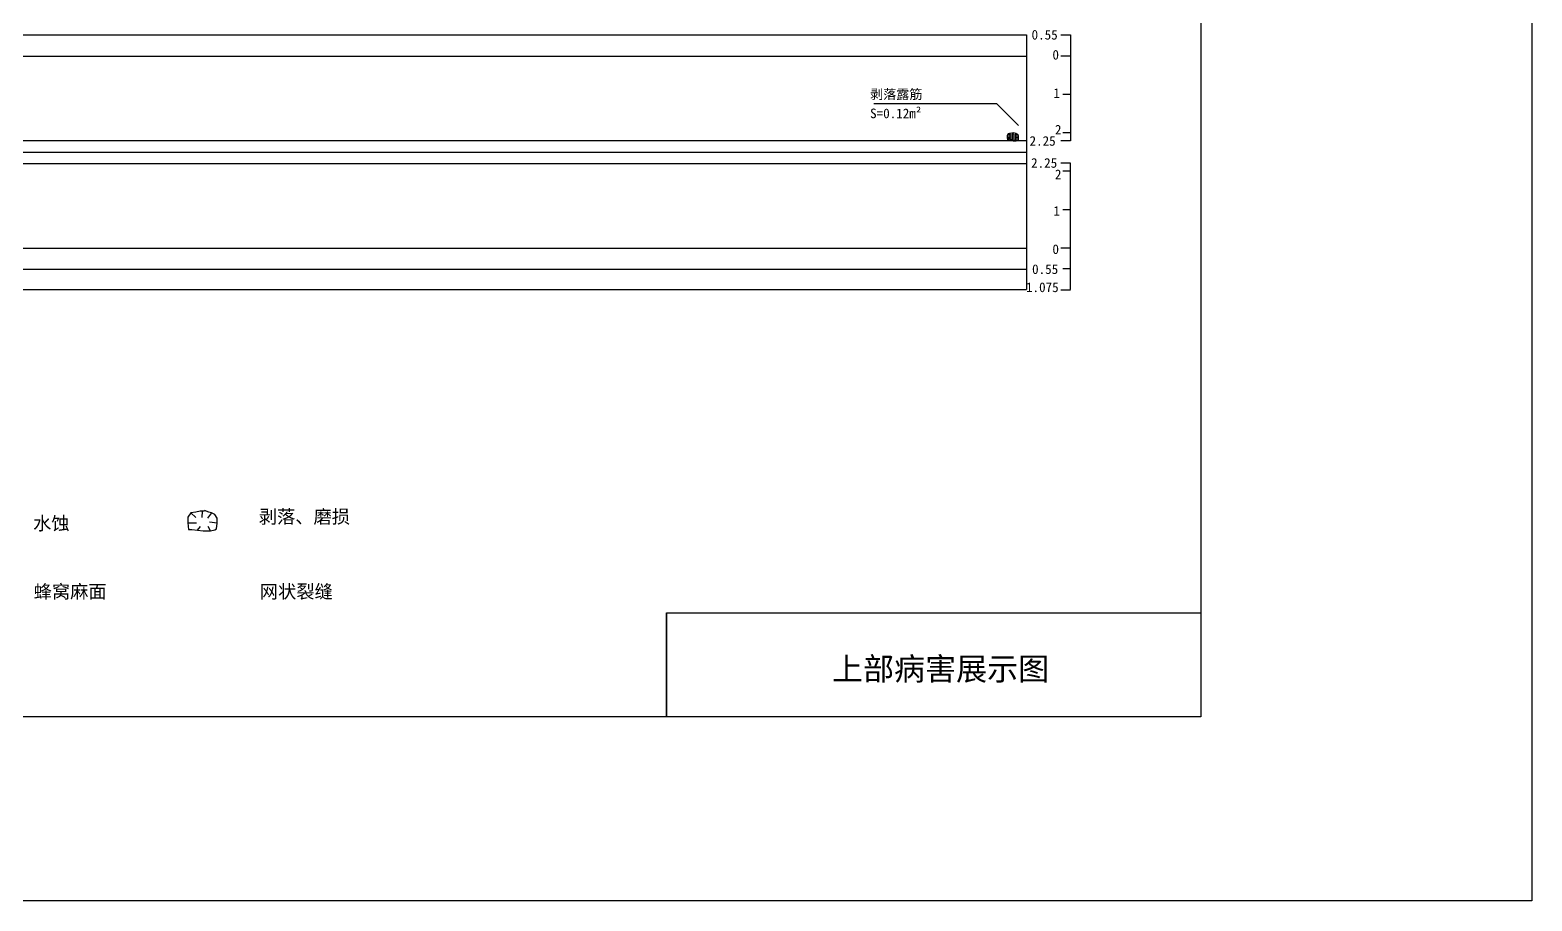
# Model space of a CAD drawing. Header units: millimetres. Extents: x -37 to 615, y -48 to 1658.
# Drawn here: x 224.5 to 615.4, y -47.9 to 178.9 of the extents above; entities that cross this region are included whole.
import ezdxf

# ---------------------------------------------------------------- set-up
doc = ezdxf.new("R2010")
doc.units = ezdxf.units.MM
doc.layers.add('图层1', color=7, linetype='Continuous')
doc.layers.add('病害', color=5, linetype='Continuous')
doc.styles.get("Standard").update_dxf_attribs({"font": ''})
doc.styles.get('Standard').set_extended_font_data('SimSun')

# ---------------------------------------------------------------- blocks, each defined once
blk = doc.blocks.new('adfsd')
at = {"lineweight": -2, "ltscale": 0.5}
for p, q in [((1140.876, -3083.768), (1140.94, -3083.769)), ((1140.897, -3083.694), (1140.936, -3083.729)), ((1140.983, -3083.682), (1140.981, -3083.729)), ((1141.053, -3083.694), (1141.022, -3083.735)), ((1141.094, -3083.772), (1141.036, -3083.763)), ((1140.948, -3083.824), (1140.969, -3083.796)), ((1141.045, -3083.83), (1141.028, -3083.796))]:
    blk.add_line(p, q, dxfattribs=at)
blk.add_lwpolyline([(1141, -3083.682), (1140.967, -3083.682), (1140.934, -3083.69), (1140.897, -3083.694), (1140.876, -3083.727), (1140.876, -3083.768), (1140.88, -3083.818), (1140.905, -3083.818), (1140.991, -3083.83), (1141.045, -3083.83), (1141.078, -3083.822), (1141.09, -3083.814), (1141.094, -3083.772), (1141.094, -3083.735), (1141.078, -3083.707), (1141.053, -3083.694), (1141.033, -3083.69), (1141, -3083.678)], dxfattribs=at)
blk = doc.blocks.new('kopp')
at = {"color": 0}
for p, q in [((1188.308, -3078.25), (1188.558, -3078.25)), ((1188.558, -3078.25), (1188.558, -3078.8)), ((1188.558, -3078.8), (1188.308, -3078.8)), ((1188.558, -3078.8), (1188.558, -3079.8)), ((1188.558, -3079.8), (1188.358, -3079.8)), ((1188.558, -3079.8), (1188.558, -3079.8)), ((1188.558, -3079.8), (1188.558, -3080.8)), ((1188.558, -3081.009), (1188.308, -3081.009)), ((1188.558, -3080.8), (1188.358, -3080.8)), ((1188.558, -3080.8), (1188.558, -3081.009)), ((1188.558, -3081.592), (1188.308, -3081.592)), ((1188.558, -3081.8), (1188.358, -3081.8)), ((1188.558, -3081.8), (1188.558, -3081.592)), ((1188.558, -3082.8), (1188.558, -3081.8)), ((1188.558, -3082.8), (1188.358, -3082.8)), ((1188.558, -3083.8), (1188.558, -3082.8)), ((1188.558, -3082.8), (1188.558, -3082.8)), ((1188.558, -3083.8), (1188.308, -3083.8)), ((1188.558, -3084.875), (1188.558, -3083.8)), ((1188.558, -3084.338), (1188.358, -3084.338)), ((1188.308, -3084.888), (1188.558, -3084.888))]:
    blk.add_line(p, q, dxfattribs=at)
for s, p in [('0.55', (1187.543, -3078.37)), ('0', (1188.086, -3078.891)), ('1', (1188.109, -3079.89)), ('2', (1188.15, -3080.842)), ('2.25', (1187.49, -3081.135)), ('2.25', (1187.53, -3081.708)), ('2', (1188.15, -3082.006)), ('1', (1188.109, -3082.959)), ('0', (1188.086, -3083.954)), ('0.55', (1187.556, -3084.474)), ('1.075', (1187.398, -3084.946))]:
    blk.add_text(s, height=0.25).set_placement(p)

msp = doc.modelspace()

# ---------------------------------------------------------------- linework, layer by layer
at = {"color": 0}
for p, q in [((529.17, 364.85), (529.17, 0)), ((83.82, 177.59), (483.82, 177.59)), ((483.82, 177.59), (483.82, 111.34)), ((83.82, 172.09), (483.82, 172.09)), ((83.82, 150.09), (483.82, 150.09)), ((483.82, 150.09), (483.82, 147.09)), ((83.82, 144.09), (483.82, 144.09)), ((83.82, 122.09), (483.82, 122.09)), ((83.82, 116.59), (483.82, 116.59)), ((83.82, 111.34), (483.82, 111.34)), ((390.12, 0), (390.12, 27.12)), ((390.12, 27.12), (529.17, 27.12)), ((529.17, 0), (0, 0))]:
    msp.add_line(p, q, dxfattribs=at)
at = {"color": 1}
for p, q in [((478.8, 151.57), (481.8, 151.57)), ((478.8, 151.05), (481.8, 151.05)), ((478.8, 150.52), (481.8, 150.52)), ((479.55, 150), (479.55, 152.09)), ((480.3, 150), (480.3, 152.09)), ((481.05, 150), (481.05, 152.09)), ((83.82, 147.09), (483.82, 147.09))]:
    msp.add_line(p, q, dxfattribs=at)
at = {"color": 7}
for p, q in [((478.8, 150.85), (479.68, 150.83)), ((479.08, 151.87), (479.63, 151.39)), ((479.79, 150.08), (480.08, 150.47)), ((480.27, 152.04), (480.24, 151.39)), ((481.23, 151.87), (480.8, 151.31)), ((481.12, 150), (480.89, 150.47)), ((481.8, 150.79), (481, 150.92))]:
    msp.add_line(p, q, dxfattribs=at)
at = {"color": 3}
msp.add_lwpolyline([(-36.77, 413.19), (615.38, 413.19), (615.38, -47.93), (-36.77, -47.93)], dxfattribs=at)
at = {"color": 7}
for points in [[(481.8, 154), (476.14, 159.66), (444.14, 159.66)], [(480.5, 152.04), (480.05, 152.04), (479.59, 151.92), (479.08, 151.87), (478.8, 151.41), (478.8, 150.85), (478.86, 150.17), (479.2, 150.17), (480.38, 150), (481.12, 150), (481.57, 150.11), (481.74, 150.23), (481.8, 150.79), (481.8, 151.3), (481.57, 151.7), (481.23, 151.87), (480.95, 151.92), (480.5, 152.09)]]:
    msp.add_lwpolyline(points, dxfattribs=at)
at = {"layer": '病害', "color": 5}
for p, q in [((390.12, 27.12), (529.17, 27.12)), ((390.12, 27.12), (390.12, 0)), ((529.17, 27.12), (529.17, 0))]:
    msp.add_line(p, q, dxfattribs=at)

# ---------------------------------------------------------------- block references
for name, p, xscale, yscale, zscale in [('kopp', (-11390.27, 30960.09), 9.999999999994273, 9.999999999994273, 9.999999999994273), ('adfsd', (-39452.38, 107407.64), 34.81359766870787, 34.81359766870787, 34.81359766870787), ('adfsd', (-39452.38, 107407.64), 34.81359766870787, 34.81359766870787, 34.81359766870787)]:
    msp.add_blockref(name, p, dxfattribs=dict(xscale=xscale, yscale=yscale, zscale=zscale))

# ---------------------------------------------------------------- texts
at = {"color": 7}
for s, p in [('剥落露筋', (443.14, 160.91)), ('S=0.12m²', (443.14, 155.91))]:
    msp.add_text(s, height=2.5, dxfattribs=at).set_placement(p)
at = {"layer": '图层1'}
msp.add_text('上部病害展示图', height=5.918, dxfattribs=at).set_placement((433.23, 9.56))
at = {"layer": '图层1', "char_height": 3.481, "attachment_point": 1}
for s, insert in [('水蚀', (225.33, 52.14)), ('水蚀', (225.33, 52.14)), ('剥落、磨损', (284.06, 53.89)), ('剥落、磨损', (284.06, 53.89)), ('蜂窝麻面', (225.48, 34.38)), ('蜂窝麻面', (225.48, 34.38)), ('网状裂缝', (284.32, 34.39)), ('网状裂缝', (284.32, 34.39))]:
    msp.add_mtext(s, dxfattribs=dict(at, insert=insert))

doc.saveas('drawing.dxf')
